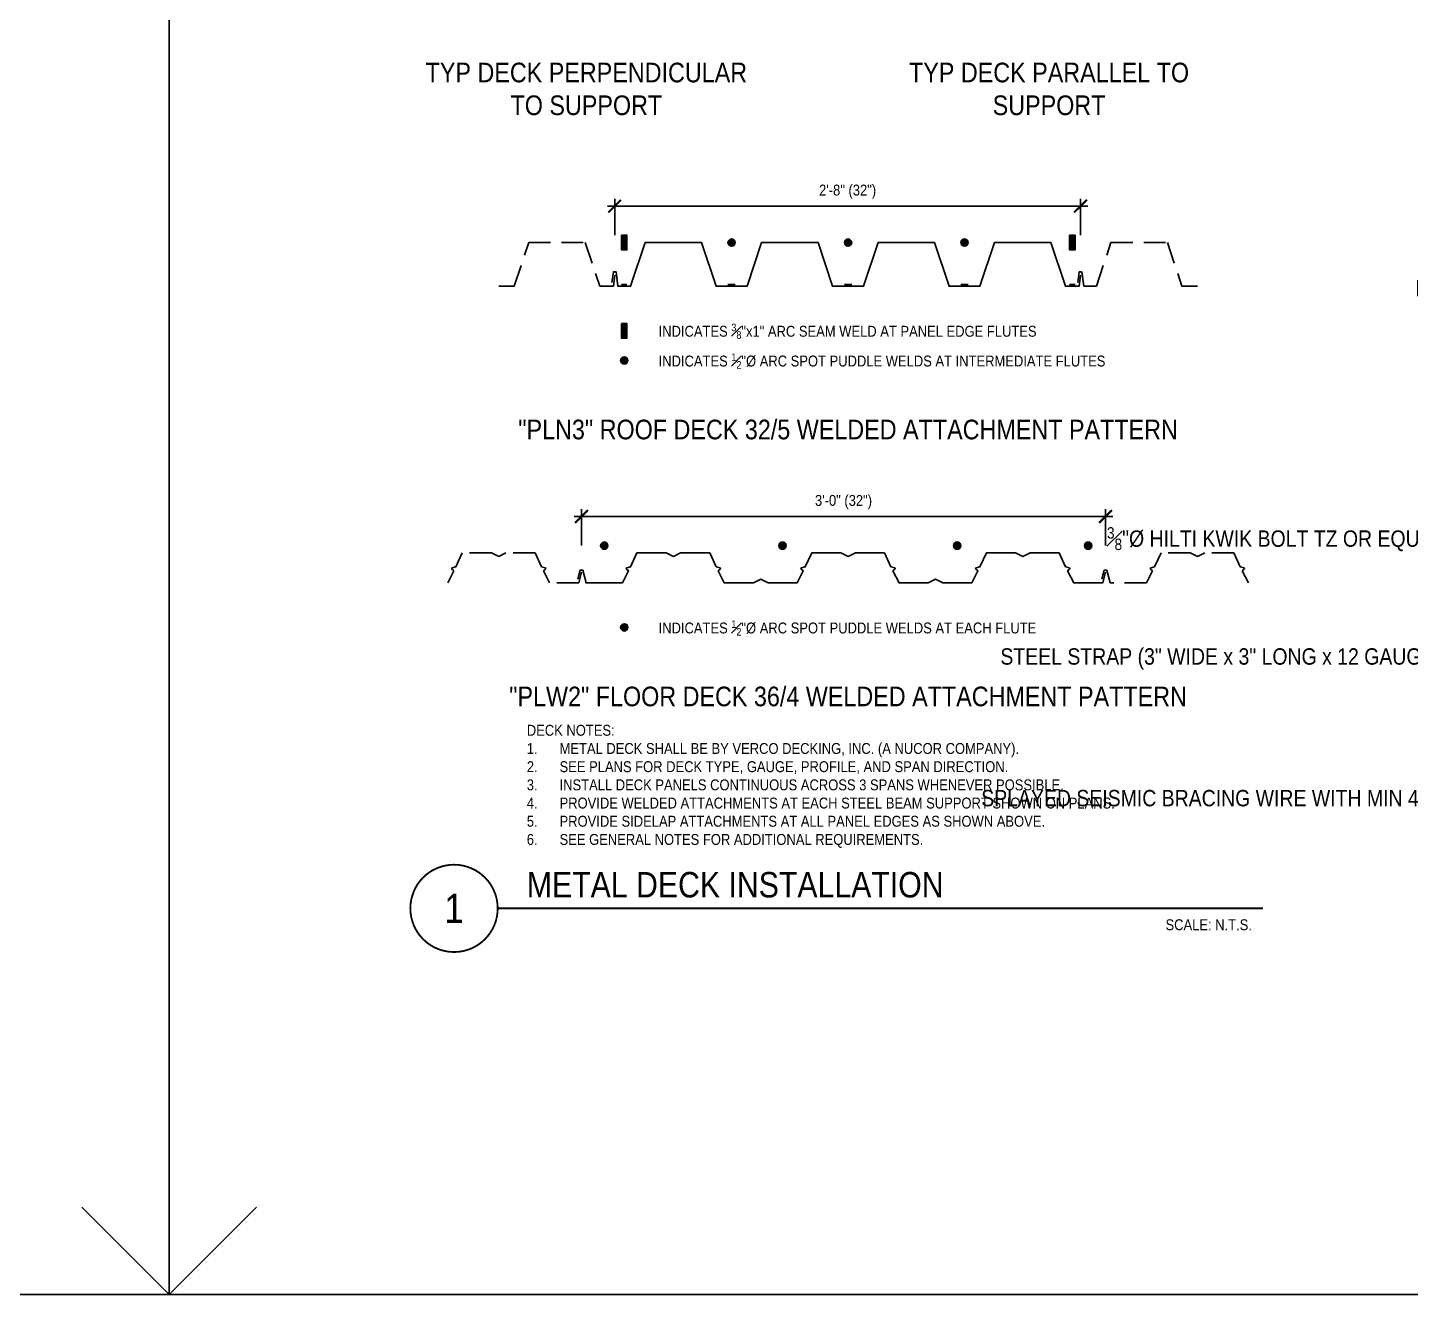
# Model space of a CAD drawing. Header units: inches. Extents: x -16404 to 14624, y -1591 to 16152.
# Drawn here: x -15342 to -15247, y 7440 to 7527 of the extents above; entities that cross this region are included whole.
import ezdxf
from ezdxf import colors
from ezdxf.entities.mleader import LeaderData, LeaderLine
from ezdxf.enums import TextEntityAlignment as Align
from ezdxf.math import Vec2, Vec3

# ---------------------------------------------------------------- set-up
doc = ezdxf.new("R2010")
doc.units = ezdxf.units.IN
doc.header["$LTSCALE"] = 24
doc.header["$MEASUREMENT"] = 0
doc.linetypes.add('DASHED2', pattern=[0.375, 0.25, -0.125])
doc.linetypes.add('HIDDEN4', pattern=[0.09375, 0.0625, -0.03125])
doc.layers.get('0').update_dxf_attribs({"linetype": 'CONTINUOUS'})
doc.layers.get('DefPoints').update_dxf_attribs({"color": 251, "linetype": 'CONTINUOUS'})
for name, color, linetype in [('S-ANNO-DIMS', 2, 'CONTINUOUS'), ('S-ANNO-NOTE', 4, 'CONTINUOUS'), ('S-STEEL', 4, 'CONTINUOUS')]:
    doc.layers.add(name, color=color, linetype=linetype)
doc.layers.add('S-ANNO-GRID-NONPLOT', color=251, linetype='CONTINUOUS', plot=False)
doc.styles.add('Arial', font='arial.ttf', dxfattribs={"width": 0.85})
doc.dimstyles.new('DIM-8$0', dxfattribs={"dimscale": 8, "dimtxt": 0.09375, "dimasz": 0.109375, "dimexe": 0.0625, "dimexo": 0.0625, "dimgap": 0.0625, "dimtad": 1, "dimdec": 4, "dimzin": 11, "dimdsep": 46, "dimlunit": 4, "dimtxsty": 'Arial', "dimblk1": 'ARCHTICK', "dimblk2": 'ARCHTICK', "dimsah": 1, "dimcen": 0.125, "dimdle": 0.0625, "dimclrd": 256, "dimclre": 256, "dimclrt": 4, "dimadec": 0, "dimazin": 0, "dimtfac": 1, "dimtdec": 4, "dimtmove": 0, "dimatfit": 3, "dimldrblk": 'ARCHTICK', "dimfxl": 1, "dimtolj": 1, "dimtzin": 11, "dimarcsym": 0})

# ---------------------------------------------------------------- blocks, each defined once
blk = doc.blocks.new('*U329')
at = {"const_width": 0.125}
for points in [[(-3, 0, -1), (3, 0, 3.732051)], [(-3, 0, 1), (3, 0, -3.732051)]]:
    blk.add_lwpolyline(points, format="xyb", dxfattribs=at)
blk.add_lwpolyline([(3, 0), (55.567, 0)], dxfattribs=at)
blk.add_circle((0, 0), 3)
at = {"style": 'Arial', "width": 0.85}
for tag, p in [('DWG_TITLE_1', (5, 4.125)), ('DWG_TITLE_2', (5, 1.625))]:
    blk.add_attdef(tag, text='', height=1.75, dxfattribs=at).set_placement(p, align=Align.MIDDLE_LEFT)
blk.add_attdef('#', text='', height=2, dxfattribs=at).set_placement((0, 0), align=Align.MIDDLE_CENTER)
blk.add_attdef('SCALE', text='', height=0.75, dxfattribs=at).set_placement((54.817, -0.75), align=Align.TOP_RIGHT)
blk = doc.blocks.new('_ARCHTICK')
at = {"color": 0, "linetype": 'ByBlock', "const_width": 0.15}
blk.add_lwpolyline([(-0.5, -0.5), (0.5, 0.5)], dxfattribs=at)
blk = doc.blocks.new('*D2198')
at = {"layer": 'DefPoints', "color": 0, "transparency": 16777216}
for p in [(-15269.624, 7514.776), (-15301.624, 7512.273), (-15269.624, 7512.273)]:
    blk.add_point(p, dxfattribs=at)
at = {"layer": 'S-ANNO-DIMS', "lineweight": -2, "transparency": 16777216}
for p, q in [((-15301.624, 7512.773), (-15301.624, 7515.276)), ((-15269.624, 7512.773), (-15269.624, 7515.276)), ((-15302.124, 7514.776), (-15269.124, 7514.776))]:
    blk.add_line(p, q, dxfattribs=at)
at = {"layer": 'S-ANNO-DIMS', "lineweight": -2, "transparency": 16777216, "xscale": 0.875, "yscale": 0.875, "zscale": 0.875, "rotation": 180}
blk.add_blockref('_ARCHTICK', (-15301.624, 7514.776), dxfattribs=at)
at = {"layer": 'S-ANNO-DIMS', "lineweight": -2, "transparency": 16777216, "xscale": 0.875, "yscale": 0.875, "zscale": 0.875}
blk.add_blockref('_ARCHTICK', (-15269.624, 7514.776), dxfattribs=at)
at = {"layer": 'S-ANNO-DIMS', "color": 4, "transparency": 16777216, "insert": (-15285.624, 7515.768), "char_height": 0.75, "attachment_point": 5, "style": 'Arial'}
blk.add_mtext('\\A1;2\'-8" (32")', dxfattribs=at)
blk = doc.blocks.new('*D2199')
at = {"layer": 'DefPoints', "color": 0, "transparency": 16777216}
for p in [(-15267.906, 7493.45), (-15303.906, 7490.947), (-15267.906, 7490.947)]:
    blk.add_point(p, dxfattribs=at)
at = {"layer": 'S-ANNO-DIMS', "lineweight": -2, "transparency": 16777216}
for p, q in [((-15304.406, 7493.45), (-15267.406, 7493.45)), ((-15303.906, 7491.447), (-15303.906, 7493.95)), ((-15267.906, 7491.447), (-15267.906, 7493.95))]:
    blk.add_line(p, q, dxfattribs=at)
at = {"layer": 'S-ANNO-DIMS', "lineweight": -2, "transparency": 16777216, "xscale": 0.875, "yscale": 0.875, "zscale": 0.875, "rotation": 180}
blk.add_blockref('_ARCHTICK', (-15303.906, 7493.45), dxfattribs=at)
at = {"layer": 'S-ANNO-DIMS', "lineweight": -2, "transparency": 16777216, "xscale": 0.875, "yscale": 0.875, "zscale": 0.875}
blk.add_blockref('_ARCHTICK', (-15267.906, 7493.45), dxfattribs=at)
at = {"layer": 'S-ANNO-DIMS', "color": 4, "transparency": 16777216, "insert": (-15285.906, 7494.442), "char_height": 0.75, "attachment_point": 5, "style": 'Arial'}
blk.add_mtext('\\A1;3\'-0" (32")', dxfattribs=at)
blk = doc.blocks.new('_Integral')
at = {"color": 0, "linetype": 'ByBlock', "lineweight": -2}
for centre, start, end in [((0.445, -0.091), 102, 168), ((-0.445, 0.091), 282, 348)]:
    blk.add_arc(centre, 0.454, start, end, dxfattribs=at)
blk = doc.blocks.new('Se_24x36_DETAILS_GRID')
for p, q in [((7.7674, 0), (7.7674, 7.6667)), ((7.7674, 0), (8.2674, 0.5)), ((0, 0), (7.7674, 0)), ((7.7674, 0), (15.5348, 0))]:
    blk.add_line(p, q)
at = {"linetype": 'DASHED2', "ltscale": 0.5}
blk.add_line((7.7674, 0), (7.2674, 0.5), dxfattribs=at)

msp = doc.modelspace()

# ---------------------------------------------------------------- hatches: boundary and pattern name
at = {"layer": 'S-STEEL'}
h = msp.add_hatch(color=256, dxfattribs=at)
h.dxf.hatch_style = 1
h.paths.add_polyline_path([(-15301.15563, 7511.77308), (-15300.78063, 7511.77308), (-15300.78063, 7512.77308), (-15301.15563, 7512.77308)])
h = msp.add_hatch(color=256, dxfattribs=at)
h.dxf.hatch_style = 1
h.paths.add_polyline_path([(-15293.34313, 7512.27308, 1), (-15293.84313, 7512.27308, 1)])
h = msp.add_hatch(color=256, dxfattribs=at)
h.dxf.hatch_style = 1
h.paths.add_polyline_path([(-15285.34313, 7512.27308, 1), (-15285.84313, 7512.27308, 1)])
h = msp.add_hatch(color=256, dxfattribs=at)
h.dxf.hatch_style = 1
h.paths.add_polyline_path([(-15277.34313, 7512.27308, 1), (-15277.84313, 7512.27308, 1)])
h = msp.add_hatch(color=256, dxfattribs=at)
h.dxf.hatch_style = 1
h.paths.add_polyline_path([(-15270.37438, 7511.77308), (-15269.99938, 7511.77308), (-15269.99938, 7512.77308), (-15270.37438, 7512.77308)])
h = msp.add_hatch(color=256, dxfattribs=at)
h.dxf.hatch_style = 1
h.paths.add_polyline_path([(-15301.15563, 7505.70396), (-15300.78063, 7505.70396), (-15300.78063, 7506.70396), (-15301.15563, 7506.70396)])
h = msp.add_hatch(color=256, dxfattribs=at)
h.dxf.hatch_style = 1
h.paths.add_polyline_path([(-15300.71813, 7504.1724, 1), (-15301.21813, 7504.1724, 1)])
h = msp.add_hatch(color=256, dxfattribs=at)
h.dxf.hatch_style = 1
h.paths.add_polyline_path([(-15302.09313, 7491.44699, 1), (-15302.59313, 7491.44699, 1)])
h = msp.add_hatch(color=256, dxfattribs=at)
h.dxf.hatch_style = 1
h.paths.add_polyline_path([(-15289.84313, 7491.44699, 1), (-15290.34313, 7491.44699, 1)])
h = msp.add_hatch(color=256, dxfattribs=at)
h.dxf.hatch_style = 1
h.paths.add_polyline_path([(-15277.84313, 7491.44699, 1), (-15278.34313, 7491.44699, 1)])
h = msp.add_hatch(color=256, dxfattribs=at)
h.dxf.hatch_style = 1
h.paths.add_polyline_path([(-15268.84313, 7491.44699, 1), (-15269.34313, 7491.44699, 1)])
h = msp.add_hatch(color=256, dxfattribs=at)
h.dxf.hatch_style = 1
h.paths.add_polyline_path([(-15300.71813, 7485.82961, 1), (-15301.21813, 7485.82961, 1)])

# ---------------------------------------------------------------- linework, layer by layer
at = {"layer": 'S-ANNO-GRID-NONPLOT'}
msp.add_lwpolyline([(-13183.31796, 7440), (-15798.26811, 7440), (-15798.26811, 9000), (-13183.31796, 9000)], close=True, dxfattribs=at)
at = {"layer": 'S-STEEL', "color": 6}
for p, q in [((-15301.15563, 7509.39808), (-15300.78063, 7509.39808)), ((-15293.84313, 7509.39808), (-15293.34313, 7509.39808)), ((-15285.84313, 7509.39808), (-15285.34313, 7509.39808)), ((-15277.84313, 7509.39808), (-15277.34313, 7509.39808)), ((-15270.37438, 7509.39808), (-15269.99938, 7509.39808))]:
    msp.add_line(p, q, dxfattribs=at)
at = {"layer": 'S-STEEL', "color": 2, "linetype": 'HIDDEN4'}
for points in [[(-15309.59313, 7509.27308), (-15308.53063, 7509.27308), (-15307.53063, 7512.27308), (-15303.65563, 7512.27308), (-15302.65563, 7509.27308), (-15301.71813, 7509.27308), (-15301.62438, 7510.02308)], [(-15269.81188, 7509.52308), (-15269.71813, 7510.27308), (-15269.53063, 7510.27308), (-15269.40563, 7509.27308), (-15268.53063, 7509.27308), (-15267.53063, 7512.27308), (-15263.65563, 7512.27308), (-15262.65563, 7509.27308), (-15261.59313, 7509.27308)], [(-15303.90563, 7489.63449), (-15304.09313, 7488.88449), (-15306.09313, 7488.88449), (-15306.51217, 7489.72257), (-15306.35501, 7489.85546), (-15306.38404, 7489.91352), (-15306.65237, 7490.00296), (-15307.09313, 7490.94699), (-15309.09313, 7490.94699), (-15309.59313, 7490.69699), (-15310.09313, 7490.94699), (-15312.09313, 7490.94699), (-15312.5339, 7490.00296), (-15312.80222, 7489.91352), (-15312.83125, 7489.85546), (-15312.67409, 7489.72257), (-15313.09313, 7488.88449)], [(-15258.09313, 7488.88449), (-15258.51217, 7489.72257), (-15258.35501, 7489.85546), (-15258.38404, 7489.91352), (-15258.65237, 7490.00296), (-15259.09313, 7490.94699), (-15261.09313, 7490.94699), (-15261.59313, 7490.69699), (-15262.09313, 7490.94699), (-15264.09313, 7490.94699), (-15264.5339, 7490.00296), (-15264.80222, 7489.91352), (-15264.83125, 7489.85546), (-15264.67409, 7489.72257), (-15265.09313, 7488.88449), (-15267.59313, 7488.88449), (-15267.81188, 7489.75949), (-15267.99938, 7489.75949), (-15268.15563, 7489.13449)]]:
    msp.add_lwpolyline(points, dxfattribs=at)
at = {"layer": 'S-STEEL', "color": 5}
for points in [[(-15301.81188, 7509.52308), (-15301.71813, 7510.27308), (-15301.53063, 7510.27308), (-15301.40563, 7509.27308), (-15300.53063, 7509.27308), (-15299.53063, 7512.27308), (-15295.65563, 7512.27308), (-15294.65563, 7509.27308), (-15292.53063, 7509.27308), (-15291.53063, 7512.27308), (-15287.65563, 7512.27308), (-15286.65563, 7509.27308), (-15284.53063, 7509.27308), (-15283.53063, 7512.27308), (-15279.65563, 7512.27308), (-15278.65563, 7509.27308), (-15276.53063, 7509.27308), (-15275.53063, 7512.27308), (-15271.65563, 7512.27308), (-15270.65563, 7509.27308), (-15269.71813, 7509.27308), (-15269.62438, 7510.02308)], [(-15267.90563, 7489.63449), (-15268.09313, 7488.88449), (-15270.09313, 7488.88449), (-15270.51217, 7489.72257), (-15270.35501, 7489.85546), (-15270.38404, 7489.91352), (-15270.65237, 7490.00296), (-15271.09313, 7490.94699), (-15273.09313, 7490.94699), (-15273.59313, 7490.69699), (-15274.09313, 7490.94699), (-15276.09313, 7490.94699), (-15276.5339, 7490.00296), (-15276.80222, 7489.91352), (-15276.83125, 7489.85546), (-15276.67409, 7489.72257), (-15277.09313, 7488.88449), (-15279.09313, 7488.88449), (-15279.59313, 7489.13449), (-15280.09313, 7488.88449), (-15282.09313, 7488.88449), (-15282.51217, 7489.72257), (-15282.35501, 7489.85546), (-15282.38404, 7489.91352), (-15282.65237, 7490.00296), (-15283.09313, 7490.94699), (-15285.09313, 7490.94699), (-15285.59313, 7490.69699), (-15286.09313, 7490.94699), (-15288.09313, 7490.94699), (-15288.5339, 7490.00296), (-15288.80222, 7489.91352), (-15288.83125, 7489.85546), (-15288.67409, 7489.72257), (-15289.09313, 7488.88449), (-15291.09313, 7488.88449), (-15291.59313, 7489.13449), (-15292.09313, 7488.88449), (-15294.09313, 7488.88449), (-15294.51217, 7489.72257), (-15294.35501, 7489.85546), (-15294.38404, 7489.91352), (-15294.65237, 7490.00296), (-15295.09313, 7490.94699), (-15297.09313, 7490.94699), (-15297.59313, 7490.69699), (-15298.09313, 7490.94699), (-15300.09313, 7490.94699), (-15300.5339, 7490.00296), (-15300.80222, 7489.91352), (-15300.83125, 7489.85546), (-15300.67409, 7489.72257), (-15301.09313, 7488.88449), (-15303.59313, 7488.88449), (-15303.81188, 7489.75949), (-15303.99938, 7489.75949), (-15304.15563, 7489.13449)]]:
    msp.add_lwpolyline(points, dxfattribs=at)
at = {"layer": 'S-STEEL'}
for points in [[(-15301.15563, 7512.77308), (-15300.78063, 7512.77308), (-15300.78063, 7511.77308), (-15301.15563, 7511.77308)], [(-15270.37438, 7512.77308), (-15269.99938, 7512.77308), (-15269.99938, 7511.77308), (-15270.37438, 7511.77308)], [(-15301.15563, 7506.70396), (-15300.78063, 7506.70396), (-15300.78063, 7505.70396), (-15301.15563, 7505.70396)]]:
    msp.add_lwpolyline(points, close=True, dxfattribs=at)
for centre in [(-15293.59313, 7512.27308), (-15285.59313, 7512.27308), (-15277.59313, 7512.27308), (-15300.96813, 7504.1724), (-15302.34313, 7491.44699), (-15290.09313, 7491.44699), (-15278.09313, 7491.44699), (-15269.09313, 7491.44699), (-15300.96813, 7485.82961)]:
    msp.add_circle(centre, 0.25, dxfattribs=at)

# ---------------------------------------------------------------- block references
at = {"layer": 'S-ANNO-GRID-NONPLOT', "xscale": 12, "yscale": 12, "zscale": 12}
msp.add_blockref('Se_24x36_DETAILS_GRID', (-15425.43172, 7440), dxfattribs=at)
at = {"layer": 'S-ANNO-NOTE'}
msp.add_blockref('*U329', (-15312.66283, 7466.52302), dxfattribs=at).add_auto_attribs({'#': '1', 'DWG_TITLE_2': 'METAL DECK INSTALLATION', 'SCALE': 'SCALE: N.T.S.'})

# ---------------------------------------------------------------- texts
at = {"layer": 'S-ANNO-NOTE', "color": 6, "char_height": 1.35, "style": 'Arial'}
for s, insert, width, attachment_point in [('TYP DECK PERPENDICULAR TO SUPPORT', (-15303.57245, 7524.63394), 23.8927553, 2), ('TYP DECK PARALLEL TO SUPPORT', (-15271.78383, 7524.63394), 19.4427392, 2), ('\\A1;"PLN3" ROOF DECK 32/5 WELDED ATTACHMENT PATTERN', (-15285.59313, 7498.73499), 52.9860035, 8), ('\\A1;"PLW2" FLOOR DECK 36/4 WELDED ATTACHMENT PATTERN', (-15285.59313, 7480.3922), 52.9860035, 8)]:
    msp.add_mtext(s, dxfattribs=dict(at, insert=insert, width=width, attachment_point=attachment_point))
at = {"layer": 'S-ANNO-NOTE', "char_height": 0.75, "attachment_point": 1, "style": 'Arial'}
for s, insert, width in [('\\A1;INDICATES {\\H0.7x;\\S3#8;}"x1" ARC SEAM WELD AT PANEL EDGE FLUTES', (-15298.60854, 7506.70417), 31.0345374), ('\\A1;INDICATES {\\H0.7x;\\S1#2;\\H1.42857x;"%%C ARC SPOT PUDDLE WELDS AT INTERMEDIATE FLUTES}', (-15298.60854, 7504.65836), 33.2561991), ('\\A1;INDICATES {\\H0.7x;\\S1#2;\\H1.42857x;"%%C ARC SPOT PUDDLE WELDS AT EACH FLUTE}', (-15298.60854, 7486.31557), 33.2561991), ('DECK NOTES:\\P\\pi-2.25,l2.25,t2.25;1.^IMETAL DECK SHALL BE BY VERCO DECKING, INC. (A NUCOR COMPANY).\\P2.^ISEE PLANS FOR DECK TYPE, GAUGE, PROFILE, AND SPAN DIRECTION.\\P3.^IINSTALL DECK PANELS CONTINUOUS ACROSS 3 SPANS WHENEVER POSSIBLE.\\P4.^IPROVIDE WELDED ATTACHMENTS AT EACH STEEL BEAM SUPPORT SHOWN ON PLANS.\\P5.^IPROVIDE SIDELAP ATTACHMENTS AT ALL PANEL EDGES AS SHOWN ABOVE.\\P6.^ISEE GENERAL NOTES FOR ADDITIONAL REQUIREMENTS.', (-15307.66283, 7479.13496), 45.9596262)]:
    msp.add_mtext(s, dxfattribs=dict(at, insert=insert, width=width))

# ---------------------------------------------------------------- dimensions: what is measured, and where the dimension line sits
at = {"layer": 'S-ANNO-DIMS'}
for base, p1, p2, picture, middle in [((-15269.62438, 7514.77636), (-15301.62438, 7512.27308), (-15269.62438, 7512.27308), '*D2198', (-15285.62438, 7515.76801)), ((-15267.90563, 7493.45027), (-15303.90563, 7490.94699), (-15267.90563, 7490.94699), '*D2199', (-15285.90563, 7494.44191))]:
    dim = msp.add_linear_dim(base=base, p1=p1, p2=p2, text='<> (32")', dimstyle='DIM-8$0', dxfattribs=at)
    dim.commit()
    dim.dimension.update_dxf_attribs({"geometry": picture, "text_midpoint": middle})

# ---------------------------------------------------------------- leaders
at = {"layer": 'S-ANNO-NOTE'}
ml = msp.add_multileader_mtext('Standard', dxfattribs=at)
ml.set_content('\\A1;METAL DECKING w/ CONCRETE FILL PER PLAN', color=4, style='Arial')
ml.set_leader_properties(color=2)
ml.set_arrow_properties(name='INTEGRAL')
ml.build(insert=Vec2(0, 0))
ml.multileader.update_dxf_attribs({"dogleg_length": 0.36, "arrow_head_size": 1.3125, "scale": 12})
ctx = ml.context
ctx.base_point, ctx.scale, ctx.char_height, ctx.arrow_head_size, ctx.landing_gap_size, ctx.plane_origin = Vec3(-15234.53076, 7509.13708), 12, 1.125, 1.3125, 1.08, Vec3(-15168.39317, 7797.96886)
ctx.text_align_type = 2
notes = []
notes.append((ctx, [(0, (1, 1, 0), (-15213.5278, 7509.13708), (-1, 0), 1.5, [(0, [(-15208.76496, 7501.47433)], 0, [])])]))
ctx.mtext.insert, ctx.mtext.width, ctx.mtext.alignment, ctx.mtext.flow_direction = Vec3(-15216.1078, 7509.70918), 19.6430737, 3, 5
ml = msp.add_multileader_mtext('Standard', dxfattribs=at)
ml.set_content('\\A1;METAL DECKING w/ CONCRETE FILL PER PLAN', color=4, style='Arial')
ml.set_leader_properties(color=2)
ml.set_arrow_properties(name='INTEGRAL')
ml.build(insert=Vec2(0, 0))
ml.multileader.update_dxf_attribs({"dogleg_length": 0.36, "arrow_head_size": 1.3125, "scale": 12})
ctx = ml.context
ctx.base_point, ctx.scale, ctx.char_height, ctx.arrow_head_size, ctx.landing_gap_size, ctx.plane_origin = Vec3(-15191.55621, 7509.13708), 12, 1.125, 1.3125, 1.08, Vec3(-15125.41863, 7797.96886)
ctx.text_align_type = 2
notes.append((ctx, [(0, (1, 1, 0), (-15170.55325, 7509.13708), (-1, 0), 1.5, [(0, [(-15165.79042, 7501.47433)], 0, [])])]))
ctx.mtext.insert, ctx.mtext.width, ctx.mtext.alignment, ctx.mtext.flow_direction = Vec3(-15173.13325, 7509.70918), 19.6430737, 3, 5
ml = msp.add_multileader_mtext('Standard', dxfattribs=at)
ml.set_content('\\A1;{\\H0.7x;\\S3#8;\\H1.4286x;"%%C HILTI KWIK BOLT TZ OR EQUAL. SELF-DRILLING ANCHOR w/ 2" MIN EMBEDMENT}', color=4, style='Arial')
ml.set_leader_properties(color=2)
ml.build(insert=Vec2(0, 0))
ml.multileader.update_dxf_attribs({"dogleg_length": 0.36, "arrow_head_size": 1.3125, "scale": 12})
ctx = ml.context
ctx.base_point, ctx.scale, ctx.char_height, ctx.arrow_head_size, ctx.landing_gap_size, ctx.plane_origin = Vec3(-15237.41997, 7492.15644), 12, 1.125, 1.3125, 1.08, Vec3(-15167.76273, 7790.49126)
ctx.text_align_type = 2
notes.append((ctx, [(0, (1, 1, 0), (-15210.24384, 7492.15644), (-1, 0), 1.5, [(0, [(-15206.87834, 7497.32137)], 0, [])])]))
ctx.mtext.insert, ctx.mtext.width, ctx.mtext.alignment, ctx.mtext.flow_direction = Vec3(-15212.82384, 7492.71894), 24.332059, 3, 5
ml = msp.add_multileader_mtext('Standard', dxfattribs=at)
ml.set_content('\\A1;SHOT-IN ANCHOR HILTI X-CW OR X-U27 OR EQUAL', color=4, style='Arial')
ml.set_leader_properties(color=2)
ml.build(insert=Vec2(0, 0))
ml.multileader.update_dxf_attribs({"dogleg_length": 0.36, "arrow_head_size": 1.3125, "scale": 12})
ctx = ml.context
ctx.base_point, ctx.scale, ctx.char_height, ctx.arrow_head_size, ctx.landing_gap_size, ctx.plane_origin = Vec3(-15189.3705, 7493.45679), 12, 1.125, 1.3125, 1.08, Vec3(-15125.41863, 7787.28361)
ctx.text_align_type = 2
notes.append((ctx, [(0, (1, 1, 0), (-15166.56397, 7493.45679), (-1, 0), 1.5, [(0, [(-15163.9038, 7497.30418)], 0, [])])]))
ctx.mtext.insert, ctx.mtext.width, ctx.mtext.alignment, ctx.mtext.flow_direction = Vec3(-15169.14397, 7494.06304), 19.801219, 3, 5
ml = msp.add_multileader_mtext('Standard', dxfattribs=at)
ml.set_content('\\A1;CEILING CLIP HILTI OR EQUAL (13 GAUGE x {\\H0.7x;\\S3#4;\\H1.42857x;" WIDE)}', color=4, style='Arial')
ml.set_leader_properties(color=2)
ml.build(insert=Vec2(0, 0))
ml.multileader.update_dxf_attribs({"dogleg_length": 0.36, "arrow_head_size": 1.3125, "scale": 12})
ctx = ml.context
ctx.base_point, ctx.scale, ctx.char_height, ctx.arrow_head_size, ctx.landing_gap_size, ctx.plane_origin = Vec3(-15190.37978, 7485.29188), 12, 1.125, 1.3125, 1.08, Vec3(-15125.41863, 7779.1187)
ctx.text_align_type = 2
notes.append((ctx, [(0, (1, 1, 0), (-15167.23603, 7485.29188), (-1, 0), 1.5, [(0, [(-15162.51907, 7495.38908)], 0, [])])]))
ctx.mtext.insert, ctx.mtext.width, ctx.mtext.alignment, ctx.mtext.flow_direction = Vec3(-15169.81603, 7486.01975), 20.7010749, 3, 5
ml = msp.add_multileader_mtext('Standard', dxfattribs=at)
ml.set_content('\\A1;STEEL STRAP (3" WIDE x 3" LONG x 12 GAUGE MIN), CENTER AT BOTTOM FLUTE WHERE OCCURS', color=4, style='Arial')
ml.set_leader_properties(color=2)
ml.build(insert=Vec2(0, 0))
ml.multileader.update_dxf_attribs({"dogleg_length": 0.36, "arrow_head_size": 1.3125, "scale": 12})
ctx = ml.context
ctx.base_point, ctx.scale, ctx.char_height, ctx.arrow_head_size, ctx.landing_gap_size, ctx.plane_origin = Vec3(-15236.72011, 7483.82233), 12, 1.125, 1.3125, 1.08, Vec3(-15167.76273, 7782.15715)
ctx.text_align_type = 2
notes.append((ctx, [(0, (1, 1, 0), (-15208.96208, 7483.82233), (-1, 0), 1.5, [(0, [(-15204.65881, 7494.87417)], 0, [])])]))
ctx.mtext.insert, ctx.mtext.width, ctx.mtext.alignment, ctx.mtext.flow_direction = Vec3(-15211.54208, 7484.39442), 24.332059, 3, 5
ml = msp.add_multileader_mtext('Standard', dxfattribs=at)
ml.set_content('\\A1;SPLAYED SEISMIC BRACING WIRE WITH MIN 4 TIGHT TURNS IN 1{\\H0.7x;\\S1#2;\\H1.4286x;", BOTH ENDS OF WIRE, TYP}', color=4, style='Arial')
ml.set_leader_properties(color=2)
ml.build(insert=Vec2(0, 0))
ml.multileader.update_dxf_attribs({"dogleg_length": 0.36, "arrow_head_size": 1.3125, "scale": 12})
ctx = ml.context
ctx.base_point, ctx.scale, ctx.char_height, ctx.arrow_head_size, ctx.landing_gap_size, ctx.plane_origin = Vec3(-15238.03182, 7474.21232), 12, 1.125, 1.3125, 1.08, Vec3(-15167.82861, 7772.54714)
ctx.text_align_type = 2
notes.append((ctx, [(0, (1, 1, 0), (-15212.16021, 7474.21232), (-1, 0), 1.5, [(0, [(-15199.02467, 7485.29714)], 0, [])])]))
ctx.mtext.insert, ctx.mtext.width, ctx.mtext.alignment, ctx.mtext.flow_direction = Vec3(-15214.74021, 7474.88609), 24.332059, 3, 5
ml = msp.add_multileader_mtext('Standard', dxfattribs=at)
ml.set_content('\\A1;VERTICAL HANGER WIRE w/ MIN 3 TIGHT TURNS IN 1{\\H0.7x;\\S1#2;\\H1.42857x;", BOTH ENDS OF WIRE, TYP}', color=4, style='Arial')
ml.set_leader_properties(color=2)
ml.build(insert=Vec2(0, 0))
ml.multileader.update_dxf_attribs({"dogleg_length": 0.36, "arrow_head_size": 1.3125, "scale": 12})
ctx = ml.context
ctx.base_point, ctx.scale, ctx.char_height, ctx.arrow_head_size, ctx.landing_gap_size, ctx.plane_origin = Vec3(-15190.37228, 7476.75481), 12, 1.125, 1.3125, 1.08, Vec3(-15125.41863, 7765.58658)
ctx.text_align_type = 2
notes.append((ctx, [(0, (1, 1, 0), (-15168.5331, 7476.75481), (-1, 0), 1.5, [(0, [(-15162.32564, 7481.43639)], 0, [])])]))
ctx.mtext.insert, ctx.mtext.width, ctx.mtext.alignment, ctx.mtext.flow_direction = Vec3(-15171.1131, 7477.42858), 19.6430737, 3, 5
for ctx, leaders in notes:
    for number, flags, end, landing, length, lines in leaders:
        leader = LeaderData()
        leader.index, (leader.has_last_leader_line, leader.has_dogleg_vector, leader.attachment_direction) = number, flags
        leader.last_leader_point, leader.dogleg_vector, leader.dogleg_length = Vec3(end), Vec3(landing), length
        for number, points, colour, breaks in lines:
            line = LeaderLine()
            line.index, line.vertices, line.color, line.breaks = number, Vec3.list(points), colors.encode_raw_color(colour), breaks
            leader.lines.append(line)
        ctx.leaders.append(leader)

doc.saveas('drawing.dxf')
